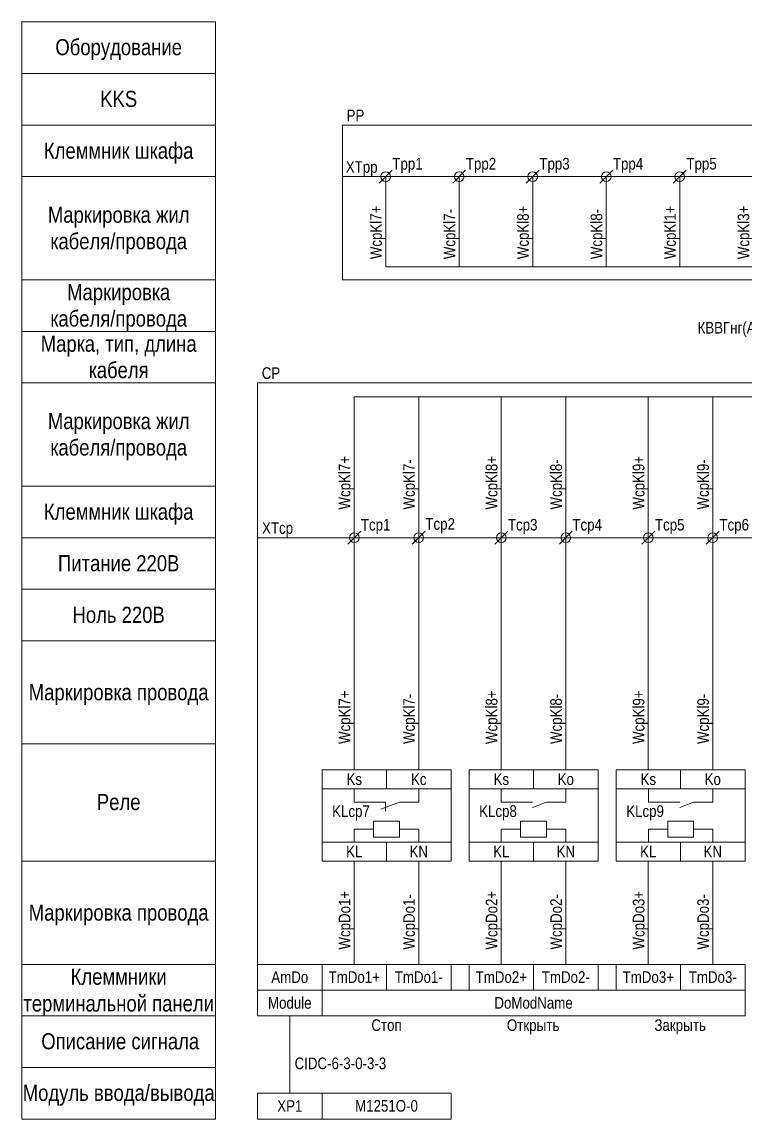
# Model space of a CAD drawing. Header units: millimetres. Extents: x 20 to 279, y -175 to -5.
# Drawn here: x 20 to 132.1, y -175.2 to -5 of the extents above; entities that cross this region are included whole.
import ezdxf

# ---------------------------------------------------------------- set-up
doc = ezdxf.new("R2010")
doc.units = ezdxf.units.MM
doc.header["$MEASUREMENT"] = 0
doc.linetypes.add('1_1', pattern=[2000, 1000, -1000])
doc.linetypes.add('4_2_1_2', pattern=[6702.777624, 3527.777672, -1763.888836, 0, -1411.111116])
for name, color, linetype in [('cp_names', 7, 'Continuous'), ('cp_params_di', 7, 'Continuous'), ('cp_params_do', 7, 'Continuous'), ('cp_static_di', 7, 'Continuous'), ('cp_static_do', 7, 'Continuous'), ('id_names', 7, 'Continuous'), ('id_params_do', 7, 'Continuous'), ('id_static_di', 7, 'Continuous'), ('id_static_do', 7, 'Continuous')]:
    doc.layers.add(name, color=color, linetype=linetype)
doc.styles.add('СГЕНЕРИР_СТИЛЬ_1', font='')
doc.styles.get('СГЕНЕРИР_СТИЛЬ_1').set_extended_font_data('Arial Narrow')

msp = doc.modelspace()

# ---------------------------------------------------------------- linework, layer by layer
at = {"layer": 'cp_names', "color": 7, "linetype": 'Continuous', "lineweight": 15, "ltscale": 100}
for points in [[(20, -77), (50, -77), (50, -61), (20, -61)], [(20, -85), (50, -85), (50, -77), (20, -77)], [(20, -93), (50, -93), (50, -85), (20, -85)], [(20, -101), (50, -101), (50, -93), (20, -93)], [(20, -117), (50, -117), (50, -101), (20, -101)], [(20, -135.18), (50, -135.18), (50, -117), (20, -117)], [(20, -151.18), (50, -151.18), (50, -135.18), (20, -135.18)], [(20, -159.18), (50, -159.18), (50, -151.18), (20, -151.18)], [(20, -167.18), (50, -167.18), (50, -159.18), (20, -159.18)], [(20, -175.18), (50, -175.18), (50, -167.18), (20, -167.18)]]:
    msp.add_lwpolyline(points, close=True, dxfattribs=at)
at = {"layer": 'cp_static_di', "color": 7, "linetype": '1_1', "lineweight": 15, "ltscale": 100}
for p, q in [((279.07, -61), (56.53, -61)), ((56.53, -61), (56.53, -159.18))]:
    msp.add_line(p, q, dxfattribs=at)
at = {"layer": 'cp_static_di', "color": 7, "linetype": 'Continuous', "lineweight": 15, "ltscale": 100}
for p, q in [((71.53, -63.14), (271.12, -63.14)), ((71.53, -63.14), (71.53, -85)), ((81.53, -63.14), (81.53, -85)), ((94.33, -63.14), (94.33, -85)), ((104.33, -63.14), (104.33, -85)), ((117.12, -63.14), (117.12, -85)), ((127.12, -63.14), (127.12, -85)), ((70.53, -86), (72.53, -84)), ((80.53, -86), (82.53, -84)), ((93.33, -86), (95.33, -84)), ((103.33, -86), (105.33, -84)), ((116.12, -86), (118.12, -84)), ((126.12, -86), (128.12, -84))]:
    msp.add_line(p, q, dxfattribs=at)
at = {"layer": 'cp_static_di', "color": 7, "linetype": '4_2_1_2', "lineweight": 15, "ltscale": 100}
msp.add_line((56.53, -85), (279.07, -85), dxfattribs=at)
at = {"layer": 'cp_static_di', "color": 7, "linetype": 'Continuous', "lineweight": 15, "ltscale": 100}
for centre in [(71.53, -85), (81.53, -85), (94.33, -85), (104.33, -85), (117.12, -85), (127.12, -85)]:
    msp.add_circle(centre, 0.75, dxfattribs=at)
at = {"layer": 'cp_static_do', "color": 7, "linetype": 'Continuous', "lineweight": 15, "ltscale": 100}
for p, q in [((71.53, -85), (71.53, -121)), ((81.53, -85), (81.53, -121)), ((94.33, -85), (94.33, -121)), ((104.33, -85), (104.33, -121)), ((117.12, -85), (117.12, -121)), ((127.12, -85), (127.12, -121)), ((76.39, -126), (76.39, -127.42)), ((71.53, -135.18), (71.53, -151.18)), ((81.53, -135.18), (81.53, -151.18)), ((94.33, -135.18), (94.33, -151.18)), ((104.33, -135.18), (104.33, -151.18)), ((117.12, -135.18), (117.12, -151.18)), ((127.12, -135.18), (127.12, -151.18)), ((56.53, -151.18), (132.12, -151.18)), ((56.53, -159.18), (132.01, -159.18)), ((61.53, -159.18), (61.53, -171.18))]:
    msp.add_line(p, q, dxfattribs=at)
for points in [[(66.53, -135.18), (86.53, -135.18), (86.53, -121), (66.53, -121)], [(66.53, -123.96), (76.53, -123.96), (76.53, -121), (66.53, -121)], [(76.53, -123.96), (86.53, -123.96), (86.53, -121), (76.53, -121)], [(89.33, -135.18), (109.33, -135.18), (109.33, -121), (89.33, -121)], [(89.33, -123.96), (99.33, -123.96), (99.33, -121), (89.33, -121)], [(99.33, -123.96), (109.33, -123.96), (109.33, -121), (99.33, -121)], [(112.12, -135.18), (132.12, -135.18), (132.12, -121), (112.12, -121)], [(112.12, -123.96), (122.12, -123.96), (122.12, -121), (112.12, -121)], [(122.12, -123.96), (132.12, -123.96), (132.12, -121), (122.12, -121)], [(74.53, -131.46), (74.53, -128.96), (78.53, -128.96), (78.53, -131.46)], [(97.33, -131.46), (97.33, -128.96), (101.33, -128.96), (101.33, -131.46)], [(120.13, -131.46), (120.13, -128.96), (124.13, -128.96), (124.13, -131.46)], [(66.53, -135.18), (76.53, -135.18), (76.53, -132.21), (66.53, -132.21)], [(76.53, -135.18), (86.53, -135.18), (86.53, -132.21), (76.53, -132.21)], [(89.33, -135.18), (99.33, -135.18), (99.33, -132.21), (89.33, -132.21)], [(99.33, -135.18), (109.33, -135.18), (109.33, -132.21), (99.33, -132.21)], [(112.12, -135.18), (122.12, -135.18), (122.12, -132.21), (112.12, -132.21)], [(122.12, -135.18), (132.12, -135.18), (132.12, -132.21), (122.12, -132.21)], [(66.53, -151.18), (76.53, -151.18), (76.53, -155.18), (66.53, -155.18)], [(76.53, -151.18), (86.53, -151.18), (86.53, -155.18), (76.53, -155.18)], [(89.33, -151.18), (99.33, -151.18), (99.33, -155.18), (89.33, -155.18)], [(99.33, -151.18), (109.33, -151.18), (109.33, -155.18), (99.33, -155.18)], [(112.12, -151.18), (122.12, -151.18), (122.12, -155.18), (112.12, -155.18)], [(122.12, -151.18), (132.12, -151.18), (132.12, -155.18), (122.12, -155.18)], [(66.53, -159.18), (56.53, -159.18), (56.53, -155.18), (66.53, -155.18)], [(66.53, -155.18), (132.12, -155.18), (132.12, -159.18), (66.53, -159.18)], [(66.53, -175.18), (56.53, -175.18), (56.53, -171.18), (66.53, -171.18)], [(66.53, -171.18), (86.53, -171.18), (86.53, -175.18), (66.53, -175.18)]]:
    msp.add_lwpolyline(points, close=True, dxfattribs=at)
for points in [[(71.53, -123.96), (71.53, -126), (74.53, -126)], [(81.53, -123.96), (81.53, -126), (78.53, -126)], [(94.33, -123.96), (94.33, -126), (97.33, -126)], [(104.33, -123.96), (104.33, -126), (101.33, -126)], [(117.13, -123.96), (117.13, -126), (120.13, -126)], [(127.12, -123.96), (127.12, -126), (124.13, -126)], [(74.53, -126), (76.39, -126)], [(78.53, -126), (75.66, -127.11)], [(97.33, -126), (99.19, -126)], [(101.33, -126), (99.19, -126.83)], [(120.13, -126), (121.99, -126)], [(124.13, -126), (121.99, -126.83)], [(71.53, -132.21), (71.53, -130.21), (74.53, -130.21)], [(81.53, -132.21), (81.53, -130.21), (78.53, -130.21)], [(94.33, -132.21), (94.33, -130.21), (97.33, -130.21)], [(104.33, -132.21), (104.33, -130.21), (101.33, -130.21)], [(117.13, -132.21), (117.13, -130.21), (120.13, -130.21)], [(127.12, -132.21), (127.12, -130.21), (124.13, -130.21)]]:
    msp.add_lwpolyline(points, dxfattribs=at)
at = {"layer": 'id_names', "color": 7, "linetype": 'Continuous', "lineweight": 15, "ltscale": 100}
for points in [[(20, -13), (50, -13), (50, -5), (20, -5)], [(20, -21), (50, -21), (50, -13), (20, -13)], [(20, -29), (50, -29), (50, -21), (20, -21)], [(20, -45), (50, -45), (50, -29), (20, -29)], [(20, -53), (50, -53), (50, -45), (20, -45)], [(20, -61), (50, -61), (50, -53), (20, -53)]]:
    msp.add_lwpolyline(points, close=True, dxfattribs=at)
at = {"layer": 'id_static_do', "color": 7, "linetype": '1_1', "lineweight": 15, "ltscale": 100}
for p, q in [((232.58, -21), (69.68, -21)), ((69.68, -45), (69.68, -21)), ((232.58, -45), (69.68, -45))]:
    msp.add_line(p, q, dxfattribs=at)
at = {"layer": 'id_static_do', "color": 7, "linetype": 'Continuous', "lineweight": 15, "ltscale": 100}
for p, q in [((75.4, -30), (77.4, -28)), ((86.8, -30), (88.8, -28)), ((98.2, -30), (100.2, -28)), ((109.6, -30), (111.6, -28)), ((121, -30), (123, -28)), ((76.4, -43), (76.4, -29)), ((87.8, -43), (87.8, -29)), ((99.2, -43), (99.2, -29)), ((110.6, -43), (110.6, -29)), ((122, -43), (122, -29)), ((76.4, -43), (224.6, -43))]:
    msp.add_line(p, q, dxfattribs=at)
at = {"layer": 'id_static_do', "color": 7, "linetype": '4_2_1_2', "lineweight": 15, "ltscale": 100}
msp.add_line((69.68, -29), (232.58, -29), dxfattribs=at)
at = {"layer": 'id_static_do', "color": 7, "linetype": 'Continuous', "lineweight": 15, "ltscale": 100}
for centre in [(76.4, -29), (87.8, -29), (99.2, -29), (110.6, -29), (122, -29)]:
    msp.add_circle(centre, 0.75, dxfattribs=at)

# ---------------------------------------------------------------- texts
at = {"layer": 'cp_names', "color": 7, "linetype": 'Continuous', "lineweight": 15, "insert": (35, -65.66), "char_height": 2.5, "attachment_point": 2, "line_spacing_factor": 0.982786, "style": 'СГЕНЕРИР_СТИЛЬ_1'}
msp.add_mtext('\\A1;{\\pqc;\\fArial Narrow|b0|i0|c204|p34;Маркировка жил\\P\\pqc;\\fArial Narrow|b0|i0|c204|p34;кабеля/провода}', dxfattribs=at)
at = {"layer": 'cp_names', "color": 7, "linetype": 'Continuous', "lineweight": 15, "char_height": 2.5, "attachment_point": 2, "style": 'СГЕНЕРИР_СТИЛЬ_1'}
for s, insert in [('\\A1;{\\pqc;\\fArial Narrow|b0|i0|c204|p34;Клеммник\\fArial Narrow|b0|i0|c204|p34; шкафа}', (35, -79.72)), ('\\A1;{\\pqc;\\fArial Narrow|b0|i0|c204|p34;Питание \\fArial Narrow|b0|i0|c204|p34;220В}', (35, -87.71)), ('\\A1;{\\pqc;\\fArial Narrow|b0|i0|c204|p34;Ноль\\fArial Narrow|b0|i0|c204|p34; 220В}', (35, -95.71)), ('\\A1;{\\pqc;\\fArial Narrow|b0|i0|c204|p34;Маркировка \\fArial Narrow|b0|i0|c204|p34;провода}', (35, -107.72)), ('\\A1;{\\pqc;\\fArial Narrow|b0|i0|c204|p34;Реле}', (35, -124.75)), ('\\A1;{\\pqc;\\fArial Narrow|b0|i0|c204|p34;Маркировка \\fArial Narrow|b0|i0|c204|p34;провода}', (35, -141.9)), ('\\A1;{\\pqc;\\fArial Narrow|b0|i0|c204|p34;Описание сигнала}', (35.24, -161.86)), ('\\A1;{\\pqc;\\fArial Narrow|b0|i0|c204|p34;Модуль ввода/вывода}', (35, -169.86))]:
    msp.add_mtext(s, dxfattribs=dict(at, insert=insert))
at = {"layer": 'cp_names', "color": 7, "linetype": 'Continuous', "lineweight": 15, "insert": (35, -151.84), "char_height": 2.5, "width": 30, "attachment_point": 2, "line_spacing_factor": 0.996518, "style": 'СГЕНЕРИР_СТИЛЬ_1'}
msp.add_mtext('\\A1;{\\pqc;\\fArial Narrow|b0|i0|c204|p34;Клеммник\\fArial Narrow|b0|i0|c204|p34;и\\fArial Narrow|b0|i0|c204|p34; терминальной панели}', dxfattribs=at)
at = {"layer": 'cp_params_di', "color": 7, "linetype": 'Continuous', "lineweight": 15, "char_height": 1.8, "attachment_point": 1, "rotation": 90, "style": 'СГЕНЕРИР_СТИЛЬ_1'}
for s, insert in [('\\A1;{\\pql;\\fArial Narrow|b0|i0|c204|p34;WcpKl\\fArial Narrow|b0|i0|c204|p34;7\\fArial Narrow|b0|i0|c204|p34;+}', (74, -41.8)), ('\\A1;{\\pql;\\fArial Narrow|b0|i0|c204|p34;WcpKl\\fArial Narrow|b0|i0|c204|p34;8\\fArial Narrow|b0|i0|c204|p34;+}', (96.79, -41.8)), ('\\A1;{\\pql;\\fArial Narrow|b0|i0|c204|p34;Wcp\\fArial Narrow|b0|i0|c204|p34;Kl1+}', (119.59, -41.8)), ('\\A1;{\\pql;\\fArial Narrow|b0|i0|c204|p34;WcpKl\\fArial Narrow|b0|i0|c204|p34;3\\fArial Narrow|b0|i0|c204|p34;+}', (130.99, -41.8)), ('\\A1;{\\pql;\\fArial Narrow|b0|i0|c204|p34;WcpKl\\fArial Narrow|b0|i0|c204|p34;7\\fArial Narrow|b0|i0|c204|p34;-}', (85.4, -41.8)), ('\\A1;{\\pql;\\fArial Narrow|b0|i0|c204|p34;WcpKl\\fArial Narrow|b0|i0|c204|p34;8\\fArial Narrow|b0|i0|c204|p34;-}', (108.19, -41.8)), ('\\A1;{\\pql;\\fArial Narrow|b0|i0|c204|p34;WcpKl\\fArial Narrow|b0|i0|c204|p34;7\\fArial Narrow|b0|i0|c204|p34;+}', (69.12, -80.63)), ('\\A1;{\\pql;\\fArial Narrow|b0|i0|c204|p34;WcpKl\\fArial Narrow|b0|i0|c204|p34;7\\fArial Narrow|b0|i0|c204|p34;-}', (79.12, -80.63)), ('\\A1;{\\pql;\\fArial Narrow|b0|i0|c204|p34;WcpKl\\fArial Narrow|b0|i0|c204|p34;8\\fArial Narrow|b0|i0|c204|p34;+}', (91.92, -80.63)), ('\\A1;{\\pql;\\fArial Narrow|b0|i0|c204|p34;WcpKl\\fArial Narrow|b0|i0|c204|p34;8\\fArial Narrow|b0|i0|c204|p34;-}', (101.92, -80.63)), ('\\A1;{\\pql;\\fArial Narrow|b0|i0|c204|p34;WcpKl\\fArial Narrow|b0|i0|c204|p34;9\\fArial Narrow|b0|i0|c204|p34;+}', (114.72, -80.63)), ('\\A1;{\\pql;\\fArial Narrow|b0|i0|c204|p34;WcpKl\\fArial Narrow|b0|i0|c204|p34;9\\fArial Narrow|b0|i0|c204|p34;-}', (124.72, -80.63))]:
    msp.add_mtext(s, dxfattribs=dict(at, insert=insert))
at = {"layer": 'cp_params_di', "color": 7, "linetype": 'Continuous', "lineweight": 15, "char_height": 1.8, "style": 'СГЕНЕРИР_СТИЛЬ_1'}
for s, insert, attachment_point in [('\\A1;{\\pql;\\fArial Narrow|b0|i0|c204|p34;CP}', (57.18, -58.57), 1), ('\\A1;{\\pqr;\\fArial Narrow|b0|i0|c204|p34;XTcp}', (62.04, -82.6), 3), ('\\A1;{\\pql;\\fArial Narrow|b0|i0|c204|p34;Tcp1}', (72.55, -82.09), 1), ('\\A1;{\\pql;\\fArial Narrow|b0|i0|c204|p34;Tcp2}', (82.55, -81.97), 1), ('\\A1;{\\pql;\\fArial Narrow|b0|i0|c204|p34;Tcp3}', (95.35, -82.09), 1), ('\\A1;{\\pql;\\fArial Narrow|b0|i0|c204|p34;Tcp4}', (105.35, -82.09), 1), ('\\A1;{\\pql;\\fArial Narrow|b0|i0|c204|p34;Tcp5}', (118.15, -82.09), 1), ('\\A1;{\\pql;\\fArial Narrow|b0|i0|c204|p34;Tcp6}', (128.15, -82.09), 1)]:
    msp.add_mtext(s, dxfattribs=dict(at, insert=insert, attachment_point=attachment_point))
at = {"layer": 'cp_params_do', "color": 7, "linetype": 'Continuous', "lineweight": 15, "char_height": 1.8, "attachment_point": 1, "rotation": 90, "style": 'СГЕНЕРИР_СТИЛЬ_1'}
for s, insert in [('\\A1;{\\pql;\\fArial Narrow|b0|i0|c204|p34;Wcp\\fArial Narrow|b0|i0|c204|p34;Kl\\fArial Narrow|b0|i0|c204|p34;7\\fArial Narrow|b0|i0|c204|p34;+}', (69.12, -117)), ('\\A1;{\\pql;\\fArial Narrow|b0|i0|c204|p34;WcpKl\\fArial Narrow|b0|i0|c204|p34;8\\fArial Narrow|b0|i0|c204|p34;+}', (91.92, -117)), ('\\A1;{\\pql;\\fArial Narrow|b0|i0|c204|p34;WcpKl\\fArial Narrow|b0|i0|c204|p34;9\\fArial Narrow|b0|i0|c204|p34;+}', (114.72, -117)), ('\\A1;{\\pql;\\fArial Narrow|b0|i0|c204|p34;WcpKl7\\fArial Narrow|b0|i0|c204|p34;-}', (79.12, -117)), ('\\A1;{\\pql;\\fArial Narrow|b0|i0|c204|p34;WcpKl\\fArial Narrow|b0|i0|c204|p34;8\\fArial Narrow|b0|i0|c204|p34;-}', (101.92, -117)), ('\\A1;{\\pql;\\fArial Narrow|b0|i0|c204|p34;WcpKl\\fArial Narrow|b0|i0|c204|p34;9\\fArial Narrow|b0|i0|c204|p34;-}', (124.72, -117)), ('\\A1;{\\pql;\\fArial Narrow|b0|i0|c204|p34;WcpDo1\\fArial Narrow|b0|i0|c204|p34;+}', (69.12, -148.89)), ('\\A1;{\\pql;\\fArial Narrow|b0|i0|c204|p34;WcpDo1\\fArial Narrow|b0|i0|c204|p34;-}', (79.12, -148.89)), ('\\A1;{\\pql;\\fArial Narrow|b0|i0|c204|p34;WcpDo\\fArial Narrow|b0|i0|c204|p34;2\\fArial Narrow|b0|i0|c204|p34;+}', (91.92, -148.89)), ('\\A1;{\\pql;\\fArial Narrow|b0|i0|c204|p34;WcpDo\\fArial Narrow|b0|i0|c204|p34;2\\fArial Narrow|b0|i0|c204|p34;-}', (101.92, -148.89)), ('\\A1;{\\pql;\\fArial Narrow|b0|i0|c204|p34;WcpDo\\fArial Narrow|b0|i0|c204|p34;3\\fArial Narrow|b0|i0|c204|p34;+}', (114.72, -148.89)), ('\\A1;{\\pql;\\fArial Narrow|b0|i0|c204|p34;WcpDo\\fArial Narrow|b0|i0|c204|p34;3\\fArial Narrow|b0|i0|c204|p34;-}', (124.72, -148.89))]:
    msp.add_mtext(s, dxfattribs=dict(at, insert=insert))
at = {"layer": 'cp_params_do', "color": 7, "linetype": 'Continuous', "lineweight": 15, "char_height": 1.8, "attachment_point": 2, "style": 'СГЕНЕРИР_СТИЛЬ_1'}
for s, insert in [('\\A1;{\\pqc;\\fArial Narrow|b0|i0|c204|p34;Ks}', (71.53, -121.56)), ('\\A1;{\\pqc;\\fArial Narrow|b0|i0|c204|p34;Kc}', (81.53, -121.56)), ('\\A1;{\\pqc;\\fArial Narrow|b0|i0|c204|p34;Ks}', (94.33, -121.56)), ('\\A1;{\\pqc;\\fArial Narrow|b0|i0|c204|p34;Ko}', (104.33, -121.56)), ('\\A1;{\\pqc;\\fArial Narrow|b0|i0|c204|p34;Ks}', (117.12, -121.56)), ('\\A1;{\\pqc;\\fArial Narrow|b0|i0|c204|p34;Ko}', (127.12, -121.56)), ('\\A1;{\\pqc;\\fArial Narrow|b0|i0|c204|p34;KLcp\\fArial Narrow|b0|i0|c204|p34;7}', (71.02, -126.53)), ('\\A1;{\\pqc;\\fArial Narrow|b0|i0|c204|p34;KLcp\\fArial Narrow|b0|i0|c204|p34;8}', (93.82, -126.52)), ('\\A1;{\\pqc;\\fArial Narrow|b0|i0|c204|p34;KLcp\\fArial Narrow|b0|i0|c204|p34;9}', (116.62, -126.52)), ('\\A1;{\\pqc;\\fArial Narrow|b0|i0|c204|p34;KL}', (71.53, -132.78)), ('\\A1;{\\pqc;\\fArial Narrow|b0|i0|c204|p34;KN}', (81.53, -132.78)), ('\\A1;{\\pqc;\\fArial Narrow|b0|i0|c204|p34;KL}', (94.33, -132.78)), ('\\A1;{\\pqc;\\fArial Narrow|b0|i0|c204|p34;KN}', (104.33, -132.78)), ('\\A1;{\\pqc;\\fArial Narrow|b0|i0|c204|p34;KL}', (117.12, -132.78)), ('\\A1;{\\pqc;\\fArial Narrow|b0|i0|c204|p34;KN}', (127.12, -132.78)), ('\\A1;{\\pqc;\\fArial Narrow|b0|i0|c204|p34;Am\\fArial Narrow|b0|i0|c204|p34;Do}', (61.53, -152.26)), ('\\A1;{\\pqc;\\fArial Narrow|b0|i0|c204|p34;TmD\\fArial Narrow|b0|i0|c204|p34;o\\fArial Narrow|b0|i0|c204|p34;1+}', (71.53, -152.25)), ('\\A1;{\\pqc;\\fArial Narrow|b0|i0|c204|p34;TmD\\fArial Narrow|b0|i0|c204|p34;o\\fArial Narrow|b0|i0|c204|p34;1-}', (81.53, -152.25)), ('\\A1;{\\pqc;\\fArial Narrow|b0|i0|c204|p34;TmD\\fArial Narrow|b0|i0|c204|p34;o\\fArial Narrow|b0|i0|c204|p34;2+}', (94.33, -152.25)), ('\\A1;{\\pqc;\\fArial Narrow|b0|i0|c204|p34;TmD\\fArial Narrow|b0|i0|c204|p34;o\\fArial Narrow|b0|i0|c204|p34;2-}', (104.33, -152.25)), ('\\A1;{\\pqc;\\fArial Narrow|b0|i0|c204|p34;TmD\\fArial Narrow|b0|i0|c204|p34;o3\\fArial Narrow|b0|i0|c204|p34;+}', (117.12, -152.25)), ('\\A1;{\\pqc;\\fArial Narrow|b0|i0|c204|p34;TmD\\fArial Narrow|b0|i0|c204|p34;o3\\fArial Narrow|b0|i0|c204|p34;-}', (127.12, -152.25)), ('\\A1;{\\pqc;\\fArial Narrow|b0|i0|c204|p34;D\\fArial Narrow|b0|i0|c204|p34;o\\fArial Narrow|b0|i0|c204|p34;ModName}', (99.33, -156.26))]:
    msp.add_mtext(s, dxfattribs=dict(at, insert=insert))
at = {"layer": 'cp_static_do', "color": 7, "linetype": 'Continuous', "lineweight": 15, "char_height": 1.8, "attachment_point": 2, "style": 'СГЕНЕРИР_СТИЛЬ_1'}
for s, insert in [('\\A1;{\\pqc;\\fArial Narrow|b0|i0|c204|p34;Module}', (61.53, -156.26)), ('\\A1;{\\pqc;\\fArial Narrow|b0|i0|c204|p34;Стоп}', (76.53, -159.71)), ('\\A1;{\\pqc;\\fArial Narrow|b0|i0|c204|p34;Открыть}', (99.27, -159.71)), ('\\A1;{\\pqc;\\fArial Narrow|b0|i0|c204|p34;Закрыть}', (122.07, -159.71)), ('\\A1;{\\pqc;\\fArial Narrow|b0|i0|c204|p34;XP1}', (61.53, -172.25)), ('\\A1;{\\pqc;\\fArial Narrow|b0|i0|c204|p34;M1251O-0}', (76.53, -172.23))]:
    msp.add_mtext(s, dxfattribs=dict(at, insert=insert))
at = {"layer": 'id_names', "color": 7, "linetype": 'Continuous', "lineweight": 15, "char_height": 2.5, "attachment_point": 2, "style": 'СГЕНЕРИР_СТИЛЬ_1'}
for s, insert in [('\\A1;{\\pqc;\\fArial Narrow|b0|i0|c204|p34;Оборудование}', (35, -7.66)), ('\\A1;{\\pqc;\\fArial Narrow|b0|i0|c204|p34;KKS}', (35, -15.68)), ('\\A1;{\\pqc;\\fArial Narrow|b0|i0|c204|p34;Клеммник\\fArial Narrow|b0|i0|c204|p34; шкафа}', (35, -23.72))]:
    msp.add_mtext(s, dxfattribs=dict(at, insert=insert))
for s, insert, line_spacing_factor in [('\\A1;{\\pqc;\\fArial Narrow|b0|i0|c204|p34;Маркировка жил\\P\\pqc;\\fArial Narrow|b0|i0|c204|p34;кабеля/провода}', (35, -33.66), 0.982786), ('\\A1;{\\pqc;\\fArial Narrow|b0|i0|c204|p34;Маркировка\\P\\pqc;\\fArial Narrow|b0|i0|c204|p34;кабеля/провода}', (35, -45.66), 0.982786), ('\\A1;{\\pqc;\\fArial Narrow|b0|i0|c204|p34;Марка, тип\\fArial Narrow|b0|i0|c204|p34;, длина\\P\\pqc;\\fArial Narrow|b0|i0|c204|p34;кабеля}', (35, -53.66), 0.98101)]:
    msp.add_mtext(s, dxfattribs=dict(at, insert=insert, line_spacing_factor=line_spacing_factor))
at = {"layer": 'id_params_do', "color": 7, "linetype": 'Continuous', "lineweight": 15, "char_height": 1.8, "style": 'СГЕНЕРИР_СТИЛЬ_1'}
for s, insert, attachment_point in [('\\A1;{\\pql;\\fArial Narrow|b0|i0|c204|p34;P\\fArial Narrow|b0|i0|c204|p34;P}', (70.34, -18.6), 1), ('\\A1;{\\pqr;\\fArial Narrow|b0|i0|c204|p34;XTpp}', (75.14, -26.6), 3), ('\\A1;{\\pql;\\fArial Narrow|b0|i0|c204|p34;Tpp1}', (77.43, -26.09), 1), ('\\A1;{\\pql;\\fArial Narrow|b0|i0|c204|p34;Tpp2}', (88.83, -26.09), 1), ('\\A1;{\\pql;\\fArial Narrow|b0|i0|c204|p34;Tpp\\fArial Narrow|b0|i0|c204|p34;3}', (100.23, -26.09), 1), ('\\A1;{\\pql;\\fArial Narrow|b0|i0|c204|p34;Tpp\\fArial Narrow|b0|i0|c204|p34;4}', (111.63, -26.09), 1), ('\\A1;{\\pql;\\fArial Narrow|b0|i0|c204|p34;Tpp\\fArial Narrow|b0|i0|c204|p34;5}', (123.03, -26.09), 1)]:
    msp.add_mtext(s, dxfattribs=dict(at, insert=insert, attachment_point=attachment_point))
at = {"layer": 'id_static_di', "color": 7, "linetype": 'Continuous', "lineweight": 15, "char_height": 1.8, "attachment_point": 1, "style": 'СГЕНЕРИР_СТИЛЬ_1'}
for s, insert in [('\\A1;{\\pql;\\fArial Narrow|b0|i0|c204|p34;КВВГнг(А)-LS 19х1,0 (\\fArial Narrow|b0|i0|c204|p34;5\\fArial Narrow|b0|i0|c204|p34;р) }', (124.76, -51.53)), ('\\A1;{\\pql;\\fArial Narrow|b0|i0|c204|p34;CIDC-6-3-0-3-3}', (62.28, -165.64))]:
    msp.add_mtext(s, dxfattribs=dict(at, insert=insert))

doc.saveas('drawing.dxf')
